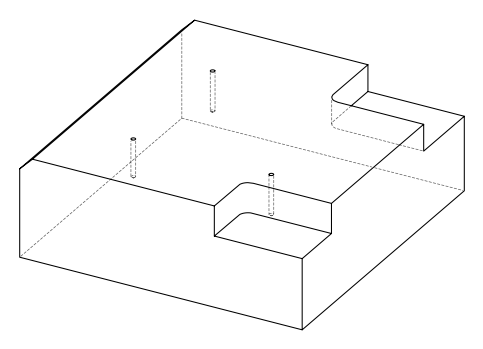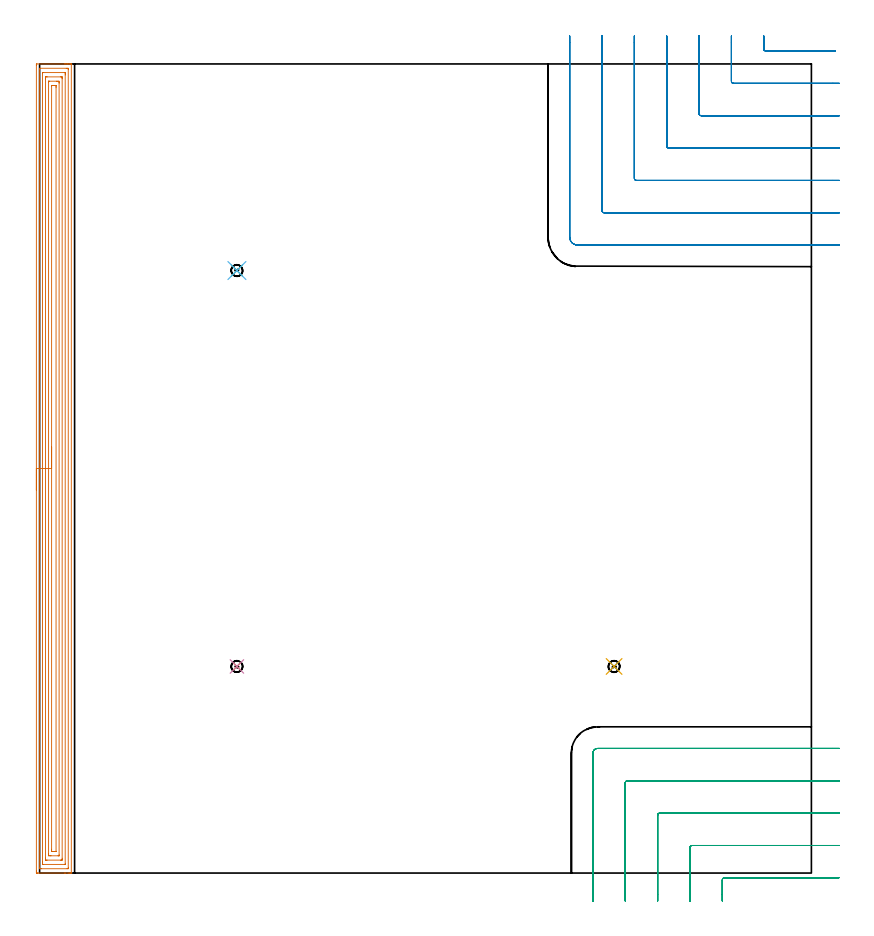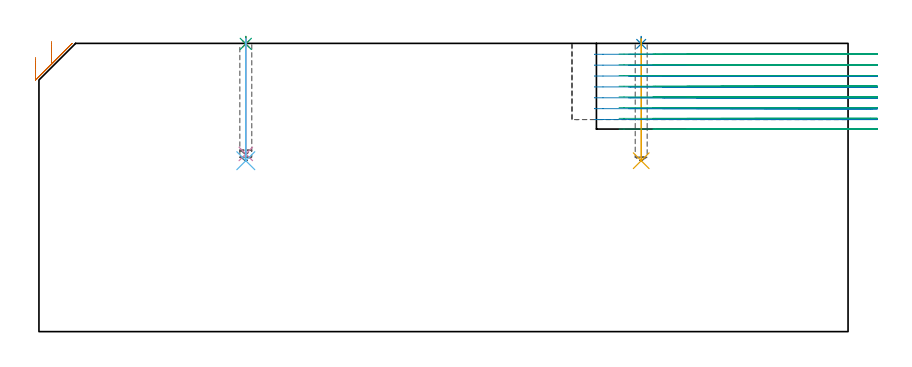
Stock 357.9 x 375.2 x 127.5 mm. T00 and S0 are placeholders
(PLAN: 9 operations, 3 tool changes, 44.3 min)
(1 SPOT_DRILL | STEP1POCKET | NXT0321_9005460120000 | 0.03 min | 0 mm3)
(2 SPOT_DRILL_1 | STEP1POCKET_1 | NXT0321_9005460120000 | 0.03 min | 0 mm3)
(3 SPOT_DRILL_2 | STEP1POCKET_2 | NXT0321_9005460120000 | 0.03 min | 0 mm3)
(4 DRILL_BLIND_HOLE_INTO_CENTER | STEP1POCKET | UGT0301_448 | 0.21 min | 1041 mm3)
(5 DRILL_BLIND_HOLE_INTO_CENTER_1 | STEP1POCKET_1 | UGT0301_448 | 0.22 min | 1106 mm3)
(6 DRILL_BLIND_HOLE_INTO_CENTER_2 | STEP1POCKET_2 | UGT0301_448 | 0.22 min | 1107 mm3)
(7 AREA_MILL | FG_CHAMFER_SURFACE | UGT0205_001 | 18.31 min | 49227 mm3)
(8 MILL_CORNER_NOTCH_RECTANGULAR | CORNER_NOTCH_RECTANGULAR | UGT0201_094 | Follow Part, ap 5, ae 75% | 14.21 min | 385462 mm3)
(9 MILL_CORNER_NOTCH_RECTANGULAR_1 | CORNER_NOTCH_RECTANGULAR_1 | UGT0201_094 | Follow Part, ap 5, ae 75% | 11.06 min | 284813 mm3)
(TOOL NXT0321_9005460120000 | NC Spot Drill, 142deg, 12mm, Carbide, Uncoated | D12 PA142 FL30 Z2)
(TOOL UGT0301_448 | Carbide Drill 5.3 mm | D5.3 PA118 FL52 Z2)
(TOOL UGT0205_001 | Chamfer Mill 20 x 3 x 45 deg. | D20 FL50 Z2)
(TOOL UGT0201_094 | End mill 20 mm | D20 FL38 Z4)
(OP 1 SPOT_DRILL)
G17 G21 G94 G90
T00 M6
G54
G17 G0 G90 X91.5 Y95.8 S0 M3
G43 Z137.5 H0
G94 G81 G98 Z127.272 F250. R130.5
G80
M5
M2
(OP 2 SPOT_DRILL_1)
G17 G21 G94 G90
T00 M6
G54
G17 G0 G90 X266.4 Y95.8 S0 M3
G43 Z137.5 H0
G94 G81 G98 Z127.272 F250. R130.5
G80
M5
M2
(OP 3 SPOT_DRILL_2)
G17 G21 G94 G90
T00 M6
G54
G17 G0 G90 X91.5 Y279.4 S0 M3
G43 Z137.5 H0
G94 G81 G98 Z127.272 F250. R130.5
G80
M5
M2
(OP 4 DRILL_BLIND_HOLE_INTO_CENTER)
G17 G21 G94 G90
T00 M6
G54
G17 G0 G90 X91.5 Y95.8 S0 M3
G43 Z137.5 H0
G94 G81 G98 Z78.6 F250. R129.5
G80
M5
M2
(OP 5 DRILL_BLIND_HOLE_INTO_CENTER_1)
G17 G21 G94 G90
T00 M6
G54
G17 G0 G90 X266.4 Y95.8 S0 M3
G43 Z137.5 H0
G94 G81 G98 Z75.6 F250. R129.5
G80
M5
M2
(OP 6 DRILL_BLIND_HOLE_INTO_CENTER_2)
G17 G21 G94 G90
T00 M6
G54
G17 G0 G90 X91.5 Y279.4 S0 M3
G43 Z137.5 H0
G94 G81 G98 Z75.6 F250. R129.5
G80
M5
M2
(OP 7 AREA_MILL)
G17 G21 G94 G90
T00 M6
G54
G17 G0 G90 X-1.5 Y177.6 S1061 M3
G43 Z137.5 H0
Z121.3
G94 G1 Y177.638 Z120.428 F250.
Y177.752 Z119.563
Y177.941 Z118.712
Y178.203 Z117.88
Y178.537 Z117.074
Y178.94 Z116.3
Y179.409 Z115.564
Y179.94 Z114.872
Y180.529 Z114.229
Y181.172 Z113.64
Y181.864 Z113.108
Y182.6 Z112.64
Y183.374 Z112.237
Y184.18 Z111.903
Y185.012 Z111.641
Y185.864 Z111.452
Y186.728 Z111.338
Y187.6 Z111.3
Y374.593
X-1.496 Y374.938 Z111.302
X-1.492 Y375.19 Z111.306
X-1.236 Y375.2 Z111.562
X11.486 Z124.28
X12.055 Z124.852
X12.375 Z125.171
X12.943 Z125.739
X13.263 Z126.058
X13.903 Z126.702
X14.305 Z127.104
X14.664 Y375.193 Z127.455
X14.697 Y375.19 Z127.488
X14.7 Y375.039 Z127.5
Y0.161
X14.697 Y0.01 Z127.488
X14.664 Y0.007 Z127.455
X14.305 Y0. Z127.104
X13.903 Z126.702
X13.263 Z126.058
X12.054 Z124.851
X11.486 Z124.28
X-0.347 Z112.45
X-0.951 Y0.001 Z111.846
X-1.179 Y0.003 Z111.618
X-1.492 Y0.008 Z111.306
X-1.494 Y0.062 Z111.303
X-1.499 Y0.607 Z111.301
X-1.5 Y1.158 Z111.3
Y187.6
X-0.086 Z112.714
X-0.085 Y372.83 Z112.715
X-0.063 Y373.19 Z112.737
X0.436 Y373.199 Z113.236
X12.375 Y373.2 Z125.175
X12.874 Y373.199 Z125.674
X13.263 Y373.19 Z126.063
X13.285 Y372.808 Z126.085
Y372.785
Y2.37
X13.263 Y2.01 Z126.063
X12.764 Y2.001 Z125.564
X0.825 Y2. Z113.625
X0.326 Y2.001 Z113.126
X-0.063 Y2.01 Z112.737
X-0.085 Y2.392 Z112.715
Y2.415
X-0.086 Y187.6 Z112.714
X1.328 Z114.128
Y371.023
X1.329 Y371.119 Z114.129
X1.332 Y371.167 Z114.132
X1.334 Y371.183 Z114.134
X1.362 Y371.19 Z114.162
X1.538 Y371.199 Z114.338
X11.486 Y371.2 Z124.286
X11.662 Y371.198 Z124.462
X11.78 Y371.195 Z124.58
X11.865 Y371.189 Z124.665
X11.867 Y371.151 Z124.667
X11.87 Y371.023 Z124.67
X11.871 Y370.636 Z124.671
Y370.13
Y4.177
Y4.081
X11.868 Y4.033 Z124.668
X11.865 Y4.017 Z124.665
X11.838 Y4.01 Z124.638
X11.661 Y4.001 Z124.461
X1.714 Y4. Z114.514
X1.537 Y4.002 Z114.337
X1.42 Y4.005 Z114.22
X1.335 Y4.011 Z114.135
X1.332 Y4.049 Z114.132
X1.33 Y4.177 Z114.13
X1.329 Y4.564 Z114.129
X1.328 Y5.07 Z114.128
Y187.6
X2.743 Z115.543
Y368.345
X2.749 Y369.09 Z115.549
X2.753 Y369.19 Z115.553
X2.852 Y369.194 Z115.652
X3.065 Y369.198 Z115.865
X3.491 Y369.2 Z116.291
X9.747 Z122.547
X10.149 Y369.198 Z122.949
X10.349 Y369.194 Z123.149
X10.444 Y369.19 Z123.244
X10.45 Y369.125 Z123.25
X10.456 Y368.487 Z123.256
X10.457 Y368.345 Z123.257
Y6.855
X10.451 Y6.11 Z123.251
X10.447 Y6.01 Z123.247
X10.347 Y6.006 Z123.147
X10.135 Y6.002 Z122.935
X9.709 Y6. Z122.509
X3.453 Z116.253
X3.051 Y6.002 Z115.851
X2.85 Y6.006 Z115.65
X2.756 Y6.01 Z115.556
X2.75 Y6.075 Z115.55
X2.743 Y6.713 Z115.543
Y6.855
Y187.6
X4.157 Z116.957
Y366.783
X4.159 Y367.006 Z116.959
X4.164 Y367.154 Z116.964
X4.166 Y367.191 Z116.966
X4.181 Y367.194 Z116.981
X4.22 Y367.197 Z117.02
X4.379 Y367.199 Z117.179
X4.63 Y367.2 Z117.43
X7.933 Z120.733
X8.184 Y367.199 Z120.984
X8.821 Y367.193 Z121.621
X9.026 Y367.19 Z121.826
X9.037 Y366.783 Z121.837
X9.041 Y366.56 Z121.841
X9.043 Y366.337 Z121.843
Y8.417
X9.041 Y8.194 Z121.841
X9.036 Y8.046 Z121.836
X9.033 Y8.009 Z121.833
X9.019 Y8.006 Z121.819
X8.98 Y8.003 Z121.78
X8.821 Y8.001 Z121.621
X8.57 Y8. Z121.37
X5.267 Z118.067
X5.016 Y8.001 Z117.816
X4.379 Y8.007 Z117.179
X4.173 Y8.01 Z116.973
X4.163 Y8.417 Z116.963
X4.159 Y8.64 Z116.959
X4.157 Y8.863 Z116.957
Y187.6
X5.571 Z118.371
X5.572 Y365.068 Z118.372
X5.573 Y365.142 Z118.373
X5.575 Y365.177 Z118.375
X5.577 Y365.188 Z118.377
X5.592 Y365.19 Z118.392
X5.735 Y365.198 Z118.535
X6.156 Y365.199 Z118.956
X6.621 Y365.2 Z119.421
X7.044 Y365.199 Z119.844
X7.513 Y365.196 Z120.313
X7.609 Y365.19 Z120.409
X7.622 Y365.183 Z120.422
X7.624 Y365.153 Z120.424
X7.627 Y365.082 Z120.427
X7.628 Y364.775 Z120.428
X7.629 Y364.187 Z120.429
X7.628 Y10.132 Z120.428
X7.627 Y10.058 Z120.427
X7.625 Y10.023 Z120.425
X7.623 Y10.012 Z120.423
X7.608 Y10.01 Z120.408
X7.465 Y10.002 Z120.265
X7.044 Y10.001 Z119.844
X6.579 Y10. Z119.379
X6.156 Y10.001 Z118.956
X5.687 Y10.004 Z118.487
X5.591 Y10.01 Z118.391
X5.578 Y10.017 Z118.378
X5.576 Y10.048 Z118.376
X5.573 Y10.118 Z118.373
X5.572 Y10.425 Z118.372
X5.571 Y11.013 Z118.371
Y187.6
Y188.472 Z118.409
Y189.337 Z118.523
Y190.188 Z118.712
Y191.02 Z118.974
Y191.826 Z119.308
Y192.6 Z119.711
Y193.336 Z120.18
Y194.028 Z120.711
Y194.671 Z121.3
Y195.26 Z121.943
Y195.792 Z122.635
Y196.26 Z123.371
Y196.663 Z124.145
Y196.997 Z124.951
Y197.259 Z125.783
Y197.448 Z126.635
Y197.562 Z127.5
Y197.6 Z128.371
G0 Z137.5
M5
M2
(OP 8 MILL_CORNER_NOTCH_RECTANGULAR)
G17 G21 G94 G90
T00 M6
G54
G17 G0 G90 X335.8 Y388.2 S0 M3
G43 Z137.5 H0
Z122.686
G94 G1 Y385.2 F250.
Y382.193 F500.
G3 X336.793 Y381.2 R1.
G1 X365.9
X368.9 F250.
G0 Z137.5
X320.8 Y388.2
Z122.686
G1 Y385.2
Y367.194 F500.
G3 X321.794 Y366.2 R1.
G1 X367.9
X370.9 F250.
G0 Z137.5
X305.8 Y388.2
Z122.686
G1 Y385.2
Y352.194 F500.
G3 X306.794 Y351.2 R1.
G1 X367.9
X370.9 F250.
G0 Z137.5
X290.8 Y388.2
Z122.686
G1 Y385.2
Y337.195 F500.
G3 X291.795 Y336.2 R1.
G1 X367.9
X370.9 F250.
G0 Z137.5
X275.8 Y388.2
Z122.686
G1 Y385.2
Y322.195 F500.
G3 X276.795 Y321.2 R1.
G1 X367.9
X370.9 F250.
G0 Z137.5
X260.8 Y388.2
Z122.686
G1 Y385.2
Y307.195 F500.
G3 X261.795 Y306.2 R1.
G1 X367.9
X370.9 F250.
G0 Z137.5
X245.8 Y388.2
Z122.686
G1 Y385.2
Y294.9 F500.
G3 X249.5 Y291.2 R3.7
G1 X367.9
X370.9 F250.
G0 Z137.5
X335.8 Y388.2
Z117.871
G1 Y385.2
Y382.193 F500.
G3 X336.793 Y381.2 R1.
G1 X365.9
X368.9 F250.
G0 Z137.5
X320.8 Y388.2
Z117.871
G1 Y385.2
Y367.194 F500.
G3 X321.794 Y366.2 R1.
G1 X367.9
X370.9 F250.
G0 Z137.5
X305.8 Y388.2
Z117.871
G1 Y385.2
Y352.194 F500.
G3 X306.794 Y351.2 R1.
G1 X367.9
X370.9 F250.
G0 Z137.5
X290.8 Y388.2
Z117.871
G1 Y385.2
Y337.195 F500.
G3 X291.795 Y336.2 R1.
G1 X367.9
X370.9 F250.
G0 Z137.5
X275.8 Y388.2
Z117.871
G1 Y385.2
Y322.195 F500.
G3 X276.795 Y321.2 R1.
G1 X367.9
X370.9 F250.
G0 Z137.5
X260.8 Y388.2
Z117.871
G1 Y385.2
Y307.195 F500.
G3 X261.795 Y306.2 R1.
G1 X367.9
X370.9 F250.
G0 Z137.5
X245.8 Y388.2
Z117.871
G1 Y385.2
Y294.9 F500.
G3 X249.5 Y291.2 R3.7
G1 X367.9
X370.9 F250.
G0 Z137.5
X335.8 Y388.2
Z113.057
G1 Y385.2
Y382.193 F500.
G3 X336.793 Y381.2 R1.
G1 X365.9
X368.9 F250.
G0 Z137.5
X320.8 Y388.2
Z113.057
G1 Y385.2
Y367.194 F500.
G3 X321.794 Y366.2 R1.
G1 X367.9
X370.9 F250.
G0 Z137.5
X305.8 Y388.2
Z113.057
G1 Y385.2
Y352.194 F500.
G3 X306.794 Y351.2 R1.
G1 X367.9
X370.9 F250.
G0 Z137.5
X290.8 Y388.2
Z113.057
G1 Y385.2
Y337.195 F500.
G3 X291.795 Y336.2 R1.
G1 X367.9
X370.9 F250.
G0 Z137.5
X275.8 Y388.2
Z113.057
G1 Y385.2
Y322.195 F500.
G3 X276.795 Y321.2 R1.
G1 X367.9
X370.9 F250.
G0 Z137.5
X260.8 Y388.2
Z113.057
G1 Y385.2
Y307.195 F500.
G3 X261.795 Y306.2 R1.
G1 X367.9
X370.9 F250.
G0 Z137.5
X245.8 Y388.2
Z113.057
G1 Y385.2
Y294.9 F500.
G3 X249.5 Y291.2 R3.7
G1 X367.9
X370.9 F250.
G0 Z137.5
X335.8 Y388.2
Z108.243
G1 Y385.2
Y382.193 F500.
G3 X336.793 Y381.2 R1.
G1 X365.9
X368.9 F250.
G0 Z137.5
X320.8 Y388.2
Z108.243
G1 Y385.2
Y367.194 F500.
G3 X321.794 Y366.2 R1.
G1 X367.9
X370.9 F250.
G0 Z137.5
X305.8 Y388.2
Z108.243
G1 Y385.2
Y352.194 F500.
G3 X306.794 Y351.2 R1.
G1 X367.9
X370.9 F250.
G0 Z137.5
X290.8 Y388.2
Z108.243
G1 Y385.2
Y337.195 F500.
G3 X291.795 Y336.2 R1.
G1 X367.9
X370.9 F250.
G0 Z137.5
X275.8 Y388.2
Z108.243
G1 Y385.2
Y322.195 F500.
G3 X276.795 Y321.2 R1.
G1 X367.9
X370.9 F250.
G0 Z137.5
X260.8 Y388.2
Z108.243
G1 Y385.2
Y307.195 F500.
G3 X261.795 Y306.2 R1.
G1 X367.9
X370.9 F250.
G0 Z137.5
X245.8 Y388.2
Z108.243
G1 Y385.2
Y294.9 F500.
G3 X249.5 Y291.2 R3.7
G1 X367.9
X370.9 F250.
G0 Z137.5
X335.8 Y388.2
Z103.429
G1 Y385.2
Y382.193 F500.
G3 X336.793 Y381.2 R1.
G1 X365.9
X368.9 F250.
G0 Z137.5
X320.8 Y388.2
Z103.429
G1 Y385.2
Y367.194 F500.
G3 X321.794 Y366.2 R1.
G1 X367.9
X370.9 F250.
G0 Z137.5
X305.8 Y388.2
Z103.429
G1 Y385.2
Y352.194 F500.
G3 X306.794 Y351.2 R1.
G1 X367.9
X370.9 F250.
G0 Z137.5
X290.8 Y388.2
Z103.429
G1 Y385.2
Y337.195 F500.
G3 X291.795 Y336.2 R1.
G1 X367.9
X370.9 F250.
G0 Z137.5
X275.8 Y388.2
Z103.429
G1 Y385.2
Y322.195 F500.
G3 X276.795 Y321.2 R1.
G1 X367.9
X370.9 F250.
G0 Z137.5
X260.8 Y388.2
Z103.429
G1 Y385.2
Y307.195 F500.
G3 X261.795 Y306.2 R1.
G1 X367.9
X370.9 F250.
G0 Z137.5
X245.8 Y388.2
Z103.429
G1 Y385.2
Y294.9 F500.
G3 X249.5 Y291.2 R3.7
G1 X367.9
X370.9 F250.
G0 Z137.5
X335.8 Y388.2
Z98.614
G1 Y385.2
Y382.193 F500.
G3 X336.793 Y381.2 R1.
G1 X365.9
X368.9 F250.
G0 Z137.5
X320.8 Y388.2
Z98.614
G1 Y385.2
Y367.194 F500.
G3 X321.794 Y366.2 R1.
G1 X367.9
X370.9 F250.
G0 Z137.5
X305.8 Y388.2
Z98.614
G1 Y385.2
Y352.194 F500.
G3 X306.794 Y351.2 R1.
G1 X367.9
X370.9 F250.
G0 Z137.5
X290.8 Y388.2
Z98.614
G1 Y385.2
Y337.195 F500.
G3 X291.795 Y336.2 R1.
G1 X367.9
X370.9 F250.
G0 Z137.5
X275.8 Y388.2
Z98.614
G1 Y385.2
Y322.195 F500.
G3 X276.795 Y321.2 R1.
G1 X367.9
X370.9 F250.
G0 Z137.5
X260.8 Y388.2
Z98.614
G1 Y385.2
Y307.195 F500.
G3 X261.795 Y306.2 R1.
G1 X367.9
X370.9 F250.
G0 Z137.5
X245.8 Y388.2
Z98.614
G1 Y385.2
Y294.9 F500.
G3 X249.5 Y291.2 R3.7
G1 X367.9
X370.9 F250.
G0 Z137.5
X335.8 Y388.2
Z93.8
G1 Y385.2
Y382.193 F500.
G3 X336.793 Y381.2 R1.
G1 X365.9
X368.9 F250.
G0 Z137.5
X320.8 Y388.2
Z93.8
G1 Y385.2
Y367.194 F500.
G3 X321.794 Y366.2 R1.
G1 X367.9
X370.9 F250.
G0 Z137.5
X305.8 Y388.2
Z93.8
G1 Y385.2
Y352.194 F500.
G3 X306.794 Y351.2 R1.
G1 X367.9
X370.9 F250.
G0 Z137.5
X290.8 Y388.2
Z93.8
G1 Y385.2
Y337.195 F500.
G3 X291.795 Y336.2 R1.
G1 X367.9
X370.9 F250.
G0 Z137.5
X275.8 Y388.2
Z93.8
G1 Y385.2
Y322.195 F500.
G3 X276.795 Y321.2 R1.
G1 X367.9
X370.9 F250.
G0 Z137.5
X260.8 Y388.2
Z93.8
G1 Y385.2
Y307.195 F500.
G3 X261.795 Y306.2 R1.
G1 X367.9
X370.9 F250.
G0 Z137.5
X245.8 Y388.2
Z93.8
G1 Y385.2
Y294.9 F500.
G3 X249.5 Y291.2 R3.7
G1 X367.9
X370.9 F250.
G0 Z137.5
M5
M2
(OP 9 MILL_CORNER_NOTCH_RECTANGULAR_1)
G17 G21 G94 G90
T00 M6
G54
G17 G0 G90 X370.655 Y-2.2 S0 M3
G43 Z137.5 H0
Z122.762
G94 G1 X367.655 F250.
X317.594 F500.
G3 X316.6 Y-3.194 R1.
G1 Y-10.
Y-13. F250.
G0 Z137.5
X370.9 Y12.8
Z122.762
G1 X367.9
X302.595 F500.
G3 X301.6 Y11.805 R1.
G1 Y-10.
Y-13. F250.
G0 Z137.5
X370.9 Y27.8
Z122.762
G1 X367.9
X287.595 F500.
G3 X286.6 Y26.805 R1.
G1 Y-10.
Y-13. F250.
G0 Z137.5
X370.9 Y42.8
Z122.762
G1 X367.9
X272.595 F500.
G3 X271.6 Y41.805 R1.
G1 Y-10.
Y-13. F250.
G0 Z137.5
X370.9 Y57.8
Z122.762
G1 X367.9
X258.8 F500.
G3 X256.6 Y55.6 R2.2
G1 Y-10.
Y-13. F250.
G0 Z137.5
X370.655 Y-2.2
Z118.025
G1 X367.655
X317.594 F500.
G3 X316.6 Y-3.194 R1.
G1 Y-10.
Y-13. F250.
G0 Z137.5
X370.9 Y12.8
Z118.025
G1 X367.9
X302.595 F500.
G3 X301.6 Y11.805 R1.
G1 Y-10.
Y-13. F250.
G0 Z137.5
X370.9 Y27.8
Z118.025
G1 X367.9
X287.595 F500.
G3 X286.6 Y26.805 R1.
G1 Y-10.
Y-13. F250.
G0 Z137.5
X370.9 Y42.8
Z118.025
G1 X367.9
X272.595 F500.
G3 X271.6 Y41.805 R1.
G1 Y-10.
Y-13. F250.
G0 Z137.5
X370.9 Y57.8
Z118.025
G1 X367.9
X258.8 F500.
G3 X256.6 Y55.6 R2.2
G1 Y-10.
Y-13. F250.
G0 Z137.5
X370.655 Y-2.2
Z113.287
G1 X367.655
X317.594 F500.
G3 X316.6 Y-3.194 R1.
G1 Y-10.
Y-13. F250.
G0 Z137.5
X370.9 Y12.8
Z113.287
G1 X367.9
X302.595 F500.
G3 X301.6 Y11.805 R1.
G1 Y-10.
Y-13. F250.
G0 Z137.5
X370.9 Y27.8
Z113.287
G1 X367.9
X287.595 F500.
G3 X286.6 Y26.805 R1.
G1 Y-10.
Y-13. F250.
G0 Z137.5
X370.9 Y42.8
Z113.287
G1 X367.9
X272.595 F500.
G3 X271.6 Y41.805 R1.
G1 Y-10.
Y-13. F250.
G0 Z137.5
X370.9 Y57.8
Z113.287
G1 X367.9
X258.8 F500.
G3 X256.6 Y55.6 R2.2
G1 Y-10.
Y-13. F250.
G0 Z137.5
X370.655 Y-2.2
Z108.55
G1 X367.655
X317.594 F500.
G3 X316.6 Y-3.194 R1.
G1 Y-10.
Y-13. F250.
G0 Z137.5
X370.9 Y12.8
Z108.55
G1 X367.9
X302.595 F500.
G3 X301.6 Y11.805 R1.
G1 Y-10.
Y-13. F250.
G0 Z137.5
X370.9 Y27.8
Z108.55
G1 X367.9
X287.595 F500.
G3 X286.6 Y26.805 R1.
G1 Y-10.
Y-13. F250.
G0 Z137.5
X370.9 Y42.8
Z108.55
G1 X367.9
X272.595 F500.
G3 X271.6 Y41.805 R1.
G1 Y-10.
Y-13. F250.
G0 Z137.5
X370.9 Y57.8
Z108.55
G1 X367.9
X258.8 F500.
G3 X256.6 Y55.6 R2.2
G1 Y-10.
Y-13. F250.
G0 Z137.5
X370.655 Y-2.2
Z103.812
G1 X367.655
X317.594 F500.
G3 X316.6 Y-3.194 R1.
G1 Y-10.
Y-13. F250.
G0 Z137.5
X370.9 Y12.8
Z103.812
G1 X367.9
X302.595 F500.
G3 X301.6 Y11.805 R1.
G1 Y-10.
Y-13. F250.
G0 Z137.5
X370.9 Y27.8
Z103.812
G1 X367.9
X287.595 F500.
G3 X286.6 Y26.805 R1.
G1 Y-10.
Y-13. F250.
G0 Z137.5
X370.9 Y42.8
Z103.812
G1 X367.9
X272.595 F500.
G3 X271.6 Y41.805 R1.
G1 Y-10.
Y-13. F250.
G0 Z137.5
X370.9 Y57.8
Z103.812
G1 X367.9
X258.8 F500.
G3 X256.6 Y55.6 R2.2
G1 Y-10.
Y-13. F250.
G0 Z137.5
X370.655 Y-2.2
Z99.075
G1 X367.655
X317.594 F500.
G3 X316.6 Y-3.194 R1.
G1 Y-10.
Y-13. F250.
G0 Z137.5
X370.9 Y12.8
Z99.075
G1 X367.9
X302.595 F500.
G3 X301.6 Y11.805 R1.
G1 Y-10.
Y-13. F250.
G0 Z137.5
X370.9 Y27.8
Z99.075
G1 X367.9
X287.595 F500.
G3 X286.6 Y26.805 R1.
G1 Y-10.
Y-13. F250.
G0 Z137.5
X370.9 Y42.8
Z99.075
G1 X367.9
X272.595 F500.
G3 X271.6 Y41.805 R1.
G1 Y-10.
Y-13. F250.
G0 Z137.5
X370.9 Y57.8
Z99.075
G1 X367.9
X258.8 F500.
G3 X256.6 Y55.6 R2.2
G1 Y-10.
Y-13. F250.
G0 Z137.5
X370.655 Y-2.2
Z94.337
G1 X367.655
X317.594 F500.
G3 X316.6 Y-3.194 R1.
G1 Y-10.
Y-13. F250.
G0 Z137.5
X370.9 Y12.8
Z94.337
G1 X367.9
X302.595 F500.
G3 X301.6 Y11.805 R1.
G1 Y-10.
Y-13. F250.
G0 Z137.5
X370.9 Y27.8
Z94.337
G1 X367.9
X287.595 F500.
G3 X286.6 Y26.805 R1.
G1 Y-10.
Y-13. F250.
G0 Z137.5
X370.9 Y42.8
Z94.337
G1 X367.9
X272.595 F500.
G3 X271.6 Y41.805 R1.
G1 Y-10.
Y-13. F250.
G0 Z137.5
X370.9 Y57.8
Z94.337
G1 X367.9
X258.8 F500.
G3 X256.6 Y55.6 R2.2
G1 Y-10.
Y-13. F250.
G0 Z137.5
X370.655 Y-2.2
Z89.6
G1 X367.655
X317.594 F500.
G3 X316.6 Y-3.194 R1.
G1 Y-10.
Y-13. F250.
G0 Z137.5
X370.9 Y12.8
Z89.6
G1 X367.9
X302.595 F500.
G3 X301.6 Y11.805 R1.
G1 Y-10.
Y-13. F250.
G0 Z137.5
X370.9 Y27.8
Z89.6
G1 X367.9
X287.595 F500.
G3 X286.6 Y26.805 R1.
G1 Y-10.
Y-13. F250.
G0 Z137.5
X370.9 Y42.8
Z89.6
G1 X367.9
X272.595 F500.
G3 X271.6 Y41.805 R1.
G1 Y-10.
Y-13. F250.
G0 Z137.5
X370.9 Y57.8
Z89.6
G1 X367.9
X258.8 F500.
G3 X256.6 Y55.6 R2.2
G1 Y-10.
Y-13. F250.
G0 Z137.5
M5
M2
